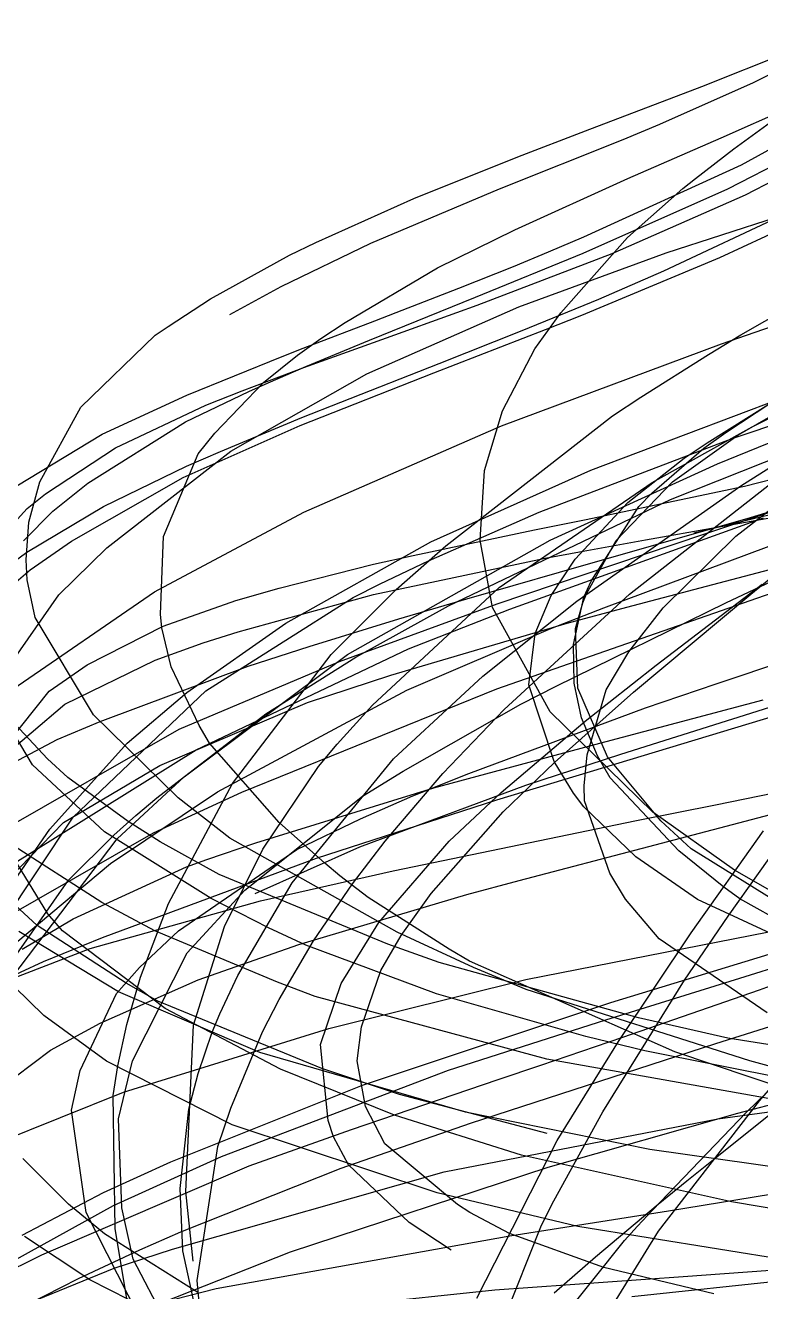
# Model space of a CAD drawing. Header units: metres. Extents: x -307 to 280, y -97 to 158.
# Drawn here: x -256.68 to -232.64, y -55.06 to -13.66 of the extents above; entities that cross this region are included whole.
import ezdxf

# ---------------------------------------------------------------- set-up
doc = ezdxf.new("R2010")
doc.units = ezdxf.units.M

msp = doc.modelspace()

# ---------------------------------------------------------------- linework, layer by layer
for p, q in [((-232.875, -15.533, -1529.239), (-229.148, -13.66, -1529.686)), ((-234.571, -15.66, -1531.815), (-231.301, -14.36, -1532.186)), ((-238.366, -17.109, -1530.987), (-234.571, -15.66, -1531.815)), ((-235.94, -16.888, -1528.446), (-232.875, -15.533, -1529.239)), ((-233.271, -18.216, -1527.815), (-228.082, -15.372, -1527.746)), ((-233.939, -17.342, -1528.415), (-230.553, -15.839, -1529.09)), ((-233.523, -17.694, -1528.556), (-231.603, -16.299, -1529.887)), ((-237.141, -17.391, -1528.054), (-235.94, -16.888, -1528.446)), ((-233.719, -19.006, -1525.847), (-229.075, -16.615, -1526.205)), ((-240.584, -17.957, -1530.326), (-238.366, -17.109, -1530.987)), ((-236.985, -18.663, -1527.408), (-233.939, -17.342, -1528.415)), ((-241.176, -19.01, -1526.212), (-237.141, -17.391, -1528.054)), ((-234.776, -18.663, -1527.52), (-233.523, -17.694, -1528.556)), ((-243.985, -19.322, -1528.944), (-240.584, -17.957, -1530.326)), ((-238.426, -20.57, -1526.96), (-233.271, -18.216, -1527.815)), ((-245.387, -20.785, -1523.523), (-241.176, -19.01, -1526.212)), ((-240.683, -20.341, -1525.562), (-236.985, -18.663, -1527.408)), ((-238.45, -21.105, -1524.716), (-233.719, -19.006, -1525.847)), ((-236.996, -20.597, -1525.175), (-235.187, -18.991, -1527.153)), ((-235.187, -18.991, -1527.153), (-234.776, -18.663, -1527.52)), ((-233.143, -19.201, -1529.513), (-232.166, -18.702, -1529.67)), ((-247.189, -20.759, -1527.175), (-243.985, -19.322, -1528.944)), ((-237.492, -21.115, -1528.24), (-233.143, -19.201, -1529.513)), ((-235.806, -21.687, -1529.669), (-230.768, -19.317, -1530.405)), ((-235.734, -21.1, -1522.169), (-232.092, -19.924, -1523.116)), ((-233.973, -21.249, -1529.344), (-231.373, -20.037, -1529.661)), ((-233.287, -23.78, -1517.619), (-226.977, -20.163, -1518.773)), ((-243.203, -21.592, -1523.885), (-240.683, -20.341, -1525.562)), ((-239.578, -21.063, -1526.685), (-238.426, -20.57, -1526.96)), ((-239.174, -23.06, -1521.725), (-236.996, -20.597, -1525.175)), ((-248.322, -22.194, -1521.102), (-245.387, -20.785, -1523.523)), ((-248.046, -21.17, -1526.634), (-247.189, -20.759, -1527.175)), ((-241.962, -22.547, -1523.402), (-238.45, -21.105, -1524.716)), ((-240.727, -21.54, -1526.366), (-239.578, -21.063, -1526.685)), ((-240.554, -22.859, -1520.732), (-235.734, -21.1, -1522.169)), ((-250.625, -22.602, -1524.584), (-248.046, -21.17, -1526.634)), ((-241.914, -22.806, -1526.226), (-237.492, -21.115, -1528.24)), ((-238.492, -23.135, -1528.203), (-233.973, -21.249, -1529.344)), ((-233.924, -24.072, -1524.272), (-225.645, -21.179, -1526.358)), ((-246.222, -23.375, -1521.132), (-243.203, -21.592, -1523.885)), ((-242.513, -22.254, -1525.77), (-240.727, -21.54, -1526.366)), ((-237.934, -22.609, -1529.164), (-235.806, -21.687, -1529.669)), ((-249.999, -23.108, -1519.454), (-248.322, -22.194, -1521.102)), ((-244.559, -23.05, -1524.942), (-242.513, -22.254, -1525.77)), ((-252.017, -23.5, -1523.228), (-250.625, -22.602, -1524.584)), ((-245.429, -23.95, -1521.621), (-241.962, -22.547, -1523.402)), ((-240.436, -23.637, -1528.377), (-237.934, -22.609, -1529.164)), ((-245.515, -25.057, -1518.999), (-240.554, -22.859, -1520.732)), ((-245.256, -23.318, -1524.634), (-244.559, -23.05, -1524.942)), ((-244.88, -23.877, -1524.517), (-242.577, -23.05, -1525.884)), ((-242.577, -23.05, -1525.884), (-241.914, -22.806, -1526.226)), ((-240.023, -24.238, -1519.957), (-239.174, -23.06, -1521.725)), ((-239.676, -23.608, -1527.826), (-238.492, -23.135, -1528.203)), ((-252.44, -23.793, -1522.778), (-252.017, -23.5, -1523.228)), ((-247.601, -24.218, -1523.416), (-245.256, -23.318, -1524.634)), ((-247.018, -23.898, -1520.283), (-246.222, -23.375, -1521.132)), ((-254.864, -26.145, -1518.943), (-252.44, -23.793, -1522.778)), ((-247.785, -24.442, -1519.377), (-247.018, -23.898, -1520.283)), ((-247.577, -24.848, -1522.59), (-244.88, -23.877, -1524.517)), ((-247.513, -24.816, -1520.31), (-245.429, -23.95, -1521.621)), ((-243.329, -25.018, -1526.286), (-239.676, -23.608, -1527.826)), ((-243.157, -24.713, -1527.28), (-240.436, -23.637, -1528.377)), ((-234.349, -24.419, -1517.402), (-233.287, -23.78, -1517.619)), ((-248.29, -24.484, -1523.026), (-247.601, -24.218, -1523.416)), ((-241.119, -26.755, -1522.184), (-233.924, -24.072, -1524.272)), ((-241.078, -26.266, -1516.692), (-240.023, -24.238, -1519.957)), ((-236.556, -25.815, -1516.909), (-234.349, -24.419, -1517.402)), ((-232.925, -26.782, -1517.014), (-227.669, -24.172, -1518.432)), ((-251.404, -25.753, -1520.866), (-248.29, -24.484, -1523.026)), ((-248.899, -25.335, -1517.842), (-247.785, -24.442, -1519.377)), ((-248.744, -25.346, -1519.435), (-247.513, -24.816, -1520.31)), ((-246.371, -25.974, -1525.625), (-243.157, -24.713, -1527.28)), ((-234.055, -27.991, -1525.304), (-226.175, -24.784, -1526.853)), ((-249.96, -27.581, -1517.146), (-245.515, -25.057, -1518.999)), ((-249.596, -25.608, -1520.896), (-247.577, -24.848, -1522.59)), ((-247.695, -26.746, -1523.722), (-243.329, -25.018, -1526.286)), ((-233.577, -27.166, -1524.916), (-227.459, -25.121, -1526.637)), ((-251.448, -26.619, -1517.106), (-249.376, -25.625, -1518.956)), ((-250.778, -26.075, -1519.791), (-249.596, -25.608, -1520.896)), ((-250.489, -26.989, -1514.882), (-248.899, -25.335, -1517.842)), ((-249.376, -25.625, -1518.956), (-248.744, -25.346, -1519.435)), ((-254.167, -27.025, -1518.411), (-251.404, -25.753, -1520.866)), ((-253.731, -27.471, -1516.249), (-250.778, -26.075, -1519.791)), ((-247.646, -26.48, -1524.879), (-246.371, -25.974, -1525.625)), ((-238.191, -28.197, -1522.668), (-231.964, -25.845, -1524.593)), ((-237.482, -26.421, -1516.689), (-236.556, -25.815, -1516.909)), ((-234.395, -27.303, -1521.286), (-232.372, -26.042, -1524.306)), ((-233.783, -26.966, -1521.115), (-231.829, -25.685, -1524.154)), ((-256.211, -28.587, -1514.729), (-254.864, -26.145, -1518.943)), ((-250.307, -27.587, -1523.032), (-247.646, -26.48, -1524.879)), ((-242.938, -30.67, -1515.045), (-237.482, -26.421, -1516.689)), ((-241.671, -28.21, -1513.343), (-241.078, -26.266, -1516.692)), ((-233.387, -27.055, -1521.906), (-232.098, -26.312, -1523.83)), ((-233.293, -28.709, -1507.96), (-229.162, -26.098, -1509.084)), ((-254.638, -28.622, -1512.994), (-251.448, -26.619, -1517.106)), ((-251.518, -28.446, -1520.659), (-247.695, -26.746, -1523.722)), ((-247.58, -29.578, -1520.06), (-241.119, -26.755, -1522.184)), ((-236.191, -28.601, -1516.013), (-232.925, -26.782, -1517.014)), ((-235.586, -29.157, -1525.374), (-229.352, -26.673, -1526.793)), ((-257.38, -28.962, -1514.302), (-254.167, -27.025, -1518.411)), ((-251.03, -27.673, -1513.632), (-250.489, -26.989, -1514.882)), ((-239.879, -29.572, -1522.832), (-233.577, -27.166, -1524.916)), ((-235.528, -28.583, -1517.782), (-233.387, -27.055, -1521.906)), ((-235.147, -27.807, -1520.033), (-234.395, -27.303, -1521.286)), ((-234.502, -27.483, -1519.852), (-233.783, -26.966, -1521.115)), ((-256.021, -28.971, -1512.315), (-253.731, -27.471, -1516.249)), ((-254.016, -30.745, -1515.009), (-249.96, -27.581, -1517.146)), ((-252.17, -30.373, -1508.498), (-251.03, -27.673, -1513.632)), ((-251.415, -28.069, -1522.172), (-250.307, -27.587, -1523.032)), ((-236.197, -28.957, -1516.1), (-234.502, -27.483, -1519.852)), ((-233.174, -28.72, -1537.25), (-227.919, -27.407, -1537.93)), ((-232.976, -29.748, -1528.737), (-225.046, -27.332, -1529.981)), ((-254.13, -29.392, -1519.613), (-251.415, -28.069, -1522.172)), ((-239.527, -30.49, -1523.964), (-234.055, -27.991, -1525.304)), ((-236.987, -29.254, -1516.259), (-235.147, -27.807, -1520.033)), ((-255.179, -30.526, -1516.44), (-251.518, -28.446, -1520.659)), ((-243.431, -30.549, -1520.782), (-238.191, -28.197, -1522.668)), ((-241.817, -30.492, -1509.121), (-241.671, -28.21, -1513.343)), ((-236.931, -32.256, -1507.662), (-232.001, -28.393, -1509.371)), ((-256.624, -29.456, -1511.033), (-256.021, -28.971, -1512.315)), ((-256.57, -29.902, -1512.382), (-256.211, -28.587, -1514.729)), ((-255.789, -29.544, -1511.021), (-254.638, -28.622, -1512.994)), ((-241.19, -32.04, -1514.17), (-236.191, -28.601, -1516.013)), ((-238.649, -32.482, -1506.246), (-233.293, -28.709, -1507.96)), ((-238.405, -29.826, -1535.882), (-233.174, -28.72, -1537.25)), ((-237.362, -30.503, -1512.452), (-235.528, -28.583, -1517.782)), ((-236.629, -29.384, -1514.997), (-236.197, -28.957, -1516.1)), ((-233.454, -30.354, -1519.761), (-231.207, -28.62, -1523.852)), ((-242.852, -32.634, -1523.309), (-235.586, -29.157, -1525.374)), ((-238.708, -31.114, -1511.17), (-236.987, -29.254, -1516.259)), ((-238.184, -31.83, -1508.441), (-236.629, -29.384, -1514.997)), ((-234.505, -30.299, -1527.197), (-230.729, -29.036, -1527.904)), ((-257.59, -30.512, -1508.242), (-256.624, -29.456, -1511.033)), ((-256.741, -30.512, -1508.903), (-255.789, -29.544, -1511.021)), ((-256.63, -30.879, -1516.537), (-254.13, -29.392, -1519.613)), ((-252.464, -32.184, -1518.259), (-247.58, -29.578, -1520.06)), ((-243.499, -31.162, -1521.486), (-239.879, -29.572, -1522.832)), ((-240.845, -32.741, -1526.766), (-232.553, -29.758, -1528.914)), ((-239.224, -31.539, -1527.455), (-232.976, -29.748, -1528.737)), ((-236.404, -30.484, -1534.704), (-231.098, -29.54, -1536.398)), ((-234.822, -30.25, -1534.179), (-232.378, -29.658, -1534.921)), ((-232.969, -32.255, -1538.772), (-229.691, -29.571, -1541.809)), ((-256.659, -31.134, -1510.127), (-256.57, -29.902, -1512.382)), ((-244.001, -30.988, -1533.578), (-240.034, -30.157, -1535.342)), ((-240.034, -30.157, -1535.342), (-238.405, -29.826, -1535.882)), ((-237.768, -32.697, -1529.451), (-230.048, -29.827, -1530.855)), ((-234.415, -31.997, -1534.353), (-227.542, -30.177, -1536.378)), ((-256.524, -31.461, -1514.459), (-255.179, -30.526, -1516.44)), ((-252.265, -32.91, -1503.452), (-252.17, -30.373, -1508.498)), ((-248.166, -33.202, -1518.759), (-243.431, -30.549, -1520.782)), ((-246.153, -34.223, -1521.878), (-239.527, -30.49, -1523.964)), ((-241.415, -32.693, -1504.744), (-241.817, -30.492, -1509.121)), ((-241.256, -32.575, -1525.64), (-234.505, -30.299, -1527.197)), ((-238.441, -30.851, -1533.934), (-236.404, -30.484, -1534.704)), ((-238.334, -32.246, -1507.532), (-237.362, -30.503, -1512.452)), ((-235.834, -32.7, -1513.739), (-233.454, -30.354, -1519.761)), ((-258.183, -32.024, -1514.083), (-256.63, -30.879, -1516.537)), ((-255.593, -32.272, -1514.022), (-254.016, -30.745, -1515.009)), ((-245.305, -31.276, -1532.898), (-244.001, -30.988, -1533.578)), ((-244.559, -32.101, -1514.471), (-242.938, -30.67, -1515.045)), ((-239.692, -31.08, -1533.421), (-238.441, -30.851, -1533.934)), ((-233.781, -32.535, -1508.588), (-230.174, -30.847, -1509.459)), ((-256.625, -31.785, -1508.915), (-256.659, -31.134, -1510.127)), ((-248.386, -32.055, -1530.879), (-245.305, -31.276, -1532.898)), ((-245.296, -32.27, -1530.434), (-239.692, -31.08, -1533.421)), ((-245.078, -31.917, -1520.86), (-243.499, -31.162, -1521.486)), ((-239.491, -32.3, -1507.833), (-238.708, -31.114, -1511.17)), ((-257.79, -32.542, -1512.108), (-256.524, -31.461, -1514.459)), ((-256.364, -33.018, -1506.566), (-256.625, -31.785, -1508.915)), ((-242.253, -32.411, -1526.74), (-239.224, -31.539, -1527.455)), ((-238.421, -32.358, -1507.002), (-238.184, -31.83, -1508.441)), ((-258.351, -36.236, -1511.571), (-255.593, -32.272, -1514.022)), ((-257.093, -35.364, -1516.297), (-252.464, -32.184, -1518.259)), ((-249.803, -32.462, -1529.783), (-248.386, -32.055, -1530.879)), ((-249.73, -33.49, -1527.243), (-245.296, -32.27, -1530.434)), ((-246.686, -34.228, -1513.59), (-244.559, -32.101, -1514.471)), ((-245.963, -32.36, -1520.497), (-245.078, -31.917, -1520.86)), ((-245.338, -35.888, -1512.194), (-241.19, -32.04, -1514.17)), ((-241.271, -35.348, -1526.702), (-231.799, -32.053, -1528.329)), ((-241.032, -36.027, -1505.93), (-236.931, -32.256, -1507.662)), ((-238.458, -32.541, -1506.695), (-238.334, -32.246, -1507.532)), ((-237.018, -32.682, -1533.44), (-234.415, -31.997, -1534.353)), ((-236.795, -35.459, -1534.223), (-232.969, -32.255, -1538.772)), ((-236.06, -34.578, -1534.504), (-232.596, -31.932, -1538.151)), ((-252.181, -33.305, -1527.466), (-249.803, -32.462, -1529.783)), ((-250.787, -35.411, -1518.161), (-245.963, -32.36, -1520.497)), ((-246.414, -34.454, -1524.203), (-241.256, -32.575, -1525.64)), ((-245.88, -34.309, -1522.316), (-242.852, -32.634, -1523.309)), ((-244.468, -33.061, -1526.17), (-242.253, -32.411, -1526.74)), ((-241.729, -34.938, -1505.093), (-238.649, -32.482, -1506.246)), ((-239.523, -36.099, -1497.169), (-241.415, -32.693, -1504.744)), ((-240.014, -33.538, -1504.268), (-239.491, -32.3, -1507.833)), ((-239.502, -33.373, -1529.097), (-237.768, -32.697, -1529.451)), ((-239.328, -35.261, -1506.894), (-233.781, -32.535, -1508.588)), ((-238.967, -33.202, -1532.687), (-237.018, -32.682, -1533.44)), ((-238.757, -33.897, -1502.728), (-238.421, -32.358, -1507.002)), ((-238.694, -33.377, -1504.306), (-238.458, -32.541, -1506.695)), ((-236.956, -34.139, -1509.854), (-235.834, -32.7, -1513.739)), ((-254.454, -36.196, -1500.059), (-256.364, -33.018, -1506.566)), ((-252.222, -33.353, -1502.556), (-252.265, -32.91, -1503.452)), ((-247.399, -33.962, -1525.34), (-244.468, -33.061, -1526.17)), ((-244.155, -34.043, -1525.8), (-240.845, -32.741, -1526.766)), ((-234.096, -35.19, -1512.148), (-226.69, -32.703, -1513.08)), ((-254.661, -34.56, -1524.02), (-252.181, -33.305, -1527.466)), ((-251.915, -34.627, -1499.924), (-252.222, -33.353, -1502.556)), ((-251.399, -35.471, -1517.109), (-248.166, -33.202, -1518.759)), ((-250.865, -33.849, -1526.305), (-249.73, -33.49, -1527.243)), ((-244.733, -34.899, -1529.881), (-238.967, -33.202, -1532.687)), ((-244.205, -35.393, -1527.971), (-239.502, -33.373, -1529.097)), ((-238.624, -35.326, -1498.63), (-238.694, -33.377, -1504.306)), ((-252.433, -34.41, -1524.844), (-250.865, -33.849, -1526.305)), ((-240.219, -35.217, -1499.284), (-240.014, -33.538, -1504.268)), ((-238.741, -35.161, -1499.143), (-238.757, -33.897, -1502.728)), ((-251.487, -38.229, -1519.623), (-246.153, -34.223, -1521.878)), ((-251.099, -37.344, -1523.368), (-244.155, -34.043, -1525.8)), ((-249.91, -38.439, -1511.715), (-246.686, -34.228, -1513.59)), ((-249.401, -34.61, -1524.727), (-247.399, -33.962, -1525.34)), ((-248.822, -36.168, -1521.228), (-245.88, -34.309, -1522.316)), ((-237.69, -35.381, -1506.384), (-236.956, -34.139, -1509.854)), ((-255.904, -35.431, -1521.646), (-254.661, -34.56, -1524.02)), ((-255.389, -35.849, -1521.168), (-252.433, -34.41, -1524.844)), ((-254.232, -36.421, -1523.005), (-249.401, -34.61, -1524.727)), ((-251.005, -36.547, -1495.807), (-251.915, -34.627, -1499.924)), ((-251.656, -36.668, -1522.441), (-246.414, -34.454, -1524.203)), ((-238.38, -36.406, -1531.618), (-236.06, -34.578, -1534.504)), ((-247.453, -35.798, -1528.297), (-244.733, -34.899, -1529.881)), ((-244.642, -37.639, -1503.787), (-241.729, -34.938, -1505.093)), ((-238.498, -36.302, -1495.835), (-238.741, -35.161, -1499.143)), ((-256.447, -37.839, -1491.42), (-257.97, -35.28, -1497.891)), ((-257.264, -37.135, -1517.028), (-255.904, -35.431, -1521.646)), ((-255.12, -39.541, -1515.246), (-250.787, -35.411, -1518.161)), ((-253.357, -37.122, -1515.943), (-251.399, -35.471, -1517.109)), ((-250.398, -38.715, -1526.03), (-244.205, -35.393, -1527.971)), ((-249.606, -38.726, -1524.567), (-241.271, -35.348, -1526.702)), ((-240.48, -35.851, -1506.501), (-239.328, -35.261, -1506.894)), ((-239.39, -37.73, -1491.401), (-240.219, -35.217, -1499.284)), ((-239.381, -37.756, -1530.359), (-236.795, -35.459, -1534.223)), ((-237.651, -37.568, -1491.865), (-238.624, -35.326, -1498.63)), ((-238.32, -37.512, -1500.127), (-237.69, -35.381, -1506.384)), ((-237.214, -37.49, -1515.775), (-231.153, -35.574, -1516.481)), ((-236.408, -35.975, -1511.794), (-234.096, -35.19, -1512.148)), ((-257.911, -37.987, -1515.837), (-255.389, -35.849, -1521.168)), ((-252.291, -37.854, -1524.519), (-247.453, -35.798, -1528.297)), ((-246.493, -37.16, -1511.552), (-245.338, -35.888, -1512.194)), ((-244.33, -38.037, -1504.903), (-240.48, -35.851, -1506.501)), ((-242.183, -38.114, -1510.574), (-236.408, -35.975, -1511.794)), ((-241.267, -38.983, -1525.624), (-230.871, -35.832, -1525.514)), ((-238.228, -37.212, -1517.411), (-232.562, -35.713, -1518.729)), ((-255.646, -37.004, -1522.456), (-254.232, -36.421, -1523.005)), ((-251.689, -38.912, -1493.974), (-254.454, -36.196, -1500.059)), ((-252.383, -38.91, -1519.656), (-248.822, -36.168, -1521.228)), ((-243.035, -38.112, -1504.948), (-241.032, -36.027, -1505.93)), ((-241.122, -38.735, -1527.415), (-238.38, -36.406, -1531.618)), ((-236.163, -39.384, -1488.76), (-239.523, -36.099, -1497.169)), ((-237.977, -37.539, -1492.159), (-238.498, -36.302, -1495.835)), ((-258.355, -40.495, -1519.476), (-251.656, -36.668, -1522.441)), ((-255.96, -37.634, -1489.096), (-257.024, -36.494, -1492.275)), ((-250.66, -37.128, -1494.536), (-251.005, -36.547, -1495.807)), ((-260.851, -39.76, -1520.012), (-255.646, -37.004, -1522.456)), ((-255.879, -39.934, -1514.008), (-253.357, -37.122, -1515.943)), ((-248.386, -39.715, -1488.537), (-250.66, -37.128, -1494.536)), ((-247.1, -37.885, -1511.188), (-246.493, -37.16, -1511.552)), ((-243.327, -38.585, -1515.922), (-238.228, -37.212, -1517.411)), ((-257.11, -41.087, -1520.72), (-251.099, -37.344, -1523.368)), ((-255.291, -38.246, -1487.361), (-255.96, -37.634, -1489.096)), ((-247.956, -41.693, -1501.705), (-244.642, -37.639, -1503.787)), ((-240.315, -38.501, -1515.332), (-237.214, -37.49, -1515.775)), ((-238.411, -38.525, -1497.05), (-238.32, -37.512, -1500.127)), ((-237.565, -38.262, -1489.97), (-237.977, -37.539, -1492.159)), ((-235.906, -39.661, -1485.227), (-237.651, -37.568, -1491.865)), ((-234.118, -39.141, -1531.088), (-225.345, -37.332, -1533.091)), ((-254.09, -40.026, -1485.429), (-256.447, -37.839, -1491.42)), ((-255.432, -39.721, -1521.033), (-252.291, -37.854, -1524.519)), ((-248.915, -40.588, -1509.835), (-247.1, -37.885, -1511.188)), ((-245.664, -38.863, -1504.269), (-244.33, -38.037, -1504.903)), ((-241.064, -39.365, -1527.328), (-239.381, -37.756, -1530.359)), ((-238.757, -38.761, -1488.036), (-239.39, -37.73, -1491.401)), ((-253.32, -39.683, -1483.132), (-255.291, -38.246, -1487.361)), ((-253.683, -40.257, -1518.479), (-251.487, -38.229, -1519.623)), ((-252.002, -42.367, -1509.792), (-249.91, -38.439, -1511.715)), ((-244.919, -40.33, -1503.876), (-243.035, -38.112, -1504.948)), ((-244.012, -38.851, -1510.103), (-242.183, -38.114, -1510.574)), ((-235.323, -40.648, -1482.308), (-237.565, -38.262, -1489.97)), ((-253.899, -41.055, -1524.642), (-250.398, -38.715, -1526.03)), ((-253.068, -39.49, -1519.326), (-252.383, -38.91, -1519.656)), ((-252.496, -40.06, -1523.671), (-249.606, -38.726, -1524.567)), ((-249.51, -41.934, -1501.72), (-245.664, -38.863, -1504.269)), ((-249.142, -40.379, -1513.621), (-243.327, -38.585, -1515.922)), ((-245.752, -40.51, -1514.234), (-240.315, -38.501, -1515.332)), ((-245.725, -39.595, -1509.596), (-244.012, -38.851, -1510.103)), ((-242.828, -40.328, -1524.237), (-241.122, -38.735, -1527.415)), ((-238.427, -39.206, -1486.554), (-238.757, -38.761, -1488.036)), ((-238.405, -39.015, -1495.532), (-238.411, -38.525, -1497.05)), ((-250.002, -40.229, -1490.835), (-251.689, -38.912, -1493.974)), ((-247.163, -40.886, -1525.558), (-241.267, -38.983, -1525.624)), ((-236.719, -40.836, -1480.85), (-238.427, -39.206, -1486.554)), ((-237.57, -41.377, -1487.753), (-238.405, -39.015, -1495.532)), ((-236.7, -39.656, -1530.384), (-234.118, -39.141, -1531.088)), ((-258.04, -42.389, -1515.982), (-255.432, -39.721, -1521.033)), ((-257.426, -43.015, -1512.877), (-255.12, -39.541, -1515.246)), ((-253.791, -40.134, -1518.962), (-253.068, -39.49, -1519.326)), ((-252.273, -40.349, -1481.111), (-253.32, -39.683, -1483.132)), ((-246.892, -41.053, -1485.272), (-248.386, -39.715, -1488.537)), ((-247.806, -40.606, -1508.856), (-245.725, -39.595, -1509.596)), ((-244.654, -41.295, -1527.529), (-236.7, -39.656, -1530.384)), ((-243.412, -42.043, -1521.478), (-241.064, -39.365, -1527.328)), ((-236.303, -40.506, -1517.078), (-232.115, -39.408, -1517.934)), ((-233.499, -41.273, -1483.348), (-236.163, -39.384, -1488.76)), ((-234.919, -40.58, -1482.205), (-235.906, -39.661, -1485.227)), ((-233.706, -42.779, -1533.502), (-231.409, -39.547, -1536.463)), ((-257.665, -43.012, -1521.648), (-252.496, -40.06, -1523.671)), ((-255.944, -42.703, -1501.297), (-257.549, -40.105, -1508.87)), ((-257.152, -41.786, -1512.745), (-255.879, -39.934, -1514.008)), ((-255.274, -41.609, -1518.132), (-253.791, -40.134, -1518.962)), ((-250.612, -42.201, -1478.823), (-254.09, -40.026, -1485.429)), ((-234.918, -43.322, -1534.029), (-232.55, -39.989, -1536.961)), ((-254.184, -42.332, -1480.4), (-257.203, -40.393, -1486.242)), ((-257.121, -44.792, -1515.873), (-253.683, -40.257, -1518.479)), ((-250.342, -41.414, -1477.747), (-252.273, -40.349, -1481.111)), ((-250.752, -40.933, -1512.866), (-249.142, -40.379, -1513.621)), ((-244.527, -43.303, -1482.513), (-250.002, -40.229, -1490.835)), ((-249.173, -42.037, -1513.245), (-245.752, -40.51, -1514.234)), ((-245.991, -41.725, -1503.187), (-244.919, -40.33, -1503.876)), ((-245.123, -42.986, -1518.221), (-242.828, -40.328, -1524.237)), ((-240.543, -41.618, -1516.032), (-236.303, -40.506, -1517.078)), ((-254.156, -43.481, -1525.247), (-247.163, -40.886, -1525.558)), ((-251.674, -43.263, -1506.668), (-247.806, -40.606, -1508.856)), ((-251.409, -41.17, -1512.538), (-250.752, -40.933, -1512.866)), ((-250.172, -43.117, -1508.554), (-248.915, -40.588, -1509.835)), ((-234.707, -42.241, -1475.592), (-236.719, -40.836, -1480.85)), ((-233.847, -41.833, -1478.296), (-235.323, -40.648, -1482.308)), ((-230.554, -43.292, -1472.416), (-234.919, -40.58, -1482.205)), ((-256.99, -43.653, -1523.089), (-253.899, -41.055, -1524.642)), ((-255.118, -42.869, -1510.038), (-251.409, -41.17, -1512.538)), ((-248.991, -42.28, -1525.583), (-244.654, -41.295, -1527.529)), ((-246.401, -41.458, -1484.262), (-246.892, -41.053, -1485.272)), ((-237.065, -42.229, -1484.819), (-237.57, -41.377, -1487.753)), ((-230.998, -42.708, -1478.837), (-233.499, -41.273, -1483.348)), ((-258.523, -46.252, -1515.51), (-255.274, -41.609, -1518.132)), ((-256.296, -43.084, -1486.134), (-257.96, -41.566, -1490.367)), ((-244.836, -43.692, -1469.671), (-250.342, -41.414, -1477.747)), ((-249.736, -44.723, -1500.032), (-247.956, -41.693, -1501.705)), ((-247.259, -43.588, -1502.242), (-245.991, -41.725, -1503.187)), ((-245.471, -42.167, -1482.452), (-246.401, -41.458, -1484.262)), ((-242.251, -42.075, -1515.562), (-240.543, -41.618, -1516.032)), ((-251.388, -43.975, -1499.929), (-249.51, -41.934, -1501.72)), ((-248.734, -43.162, -1475.679), (-250.612, -42.201, -1478.823)), ((-247.74, -43.709, -1513.619), (-242.251, -42.075, -1515.562)), ((-242.831, -43.857, -1477.875), (-245.471, -42.167, -1482.452)), ((-244.398, -43.413, -1518.168), (-243.412, -42.043, -1521.478)), ((-233.32, -42.216, -1476.969), (-233.847, -41.833, -1478.296)), ((-233.32, -44.809, -1533.492), (-224.165, -41.942, -1534.218)), ((-229.73, -44.213, -1469.467), (-233.32, -42.216, -1476.969)), ((-254.567, -43.839, -1522.299), (-248.991, -42.28, -1525.583)), ((-252.45, -43.256, -1477.434), (-254.184, -42.332, -1480.4)), ((-252.921, -44.779, -1508.519), (-252.002, -42.367, -1509.792)), ((-235.963, -43.521, -1480.132), (-237.065, -42.229, -1484.819)), ((-229.847, -44.491, -1465.932), (-234.707, -42.241, -1475.592)), ((-256.79, -43.862, -1508.517), (-255.118, -42.869, -1510.038)), ((-255.467, -43.264, -1499.61), (-255.944, -42.703, -1501.297)), ((-246.359, -44.981, -1513.19), (-245.123, -42.986, -1518.221)), ((-235.134, -44.874, -1531.423), (-233.706, -42.779, -1533.502)), ((-253.642, -45.256, -1479.833), (-256.891, -43.282, -1486.092)), ((-253.388, -44.975, -1480.383), (-256.296, -43.084, -1486.134)), ((-252.109, -45.802, -1491.322), (-255.467, -43.264, -1499.61)), ((-252.955, -44.454, -1505.627), (-251.674, -43.263, -1506.668)), ((-248.444, -44.941, -1471.44), (-252.45, -43.256, -1477.434)), ((-251.18, -46.346, -1506.854), (-250.172, -43.117, -1508.554)), ((-247.517, -43.726, -1473.755), (-248.734, -43.162, -1475.679)), ((-245.062, -44.554, -1515.21), (-244.398, -43.413, -1518.168)), ((-242.026, -44.462, -1479.066), (-244.527, -43.303, -1482.513)), ((-240.315, -44.85, -1544.335), (-232.378, -43.297, -1544.391)), ((-237.537, -45.605, -1532.472), (-230.44, -43.428, -1533.212)), ((-237.295, -46.874, -1530.517), (-234.918, -43.322, -1534.029)), ((-258.909, -45.51, -1518.733), (-254.567, -43.839, -1522.299)), ((-256.091, -44.268, -1525.12), (-254.156, -43.481, -1525.247)), ((-251.029, -44.862, -1512.117), (-247.74, -43.709, -1513.619)), ((-248.38, -45.502, -1501.238), (-247.259, -43.588, -1502.242)), ((-243.236, -45.318, -1467.671), (-247.517, -43.726, -1473.755)), ((-243.155, -44.293, -1467.379), (-244.836, -43.692, -1469.671)), ((-242.163, -44.251, -1476.773), (-242.831, -43.857, -1477.875)), ((-232.427, -45.941, -1470.171), (-235.963, -43.521, -1480.132)), ((-232.676, -45.185, -1530.221), (-229.087, -43.87, -1530.565)), ((-259.68, -45.91, -1524.781), (-256.091, -44.268, -1525.12)), ((-253.18, -47.509, -1496.602), (-251.388, -43.975, -1499.929)), ((-235.453, -47.214, -1467.247), (-242.163, -44.251, -1476.773)), ((-253.699, -45.31, -1504.854), (-252.955, -44.454, -1505.627)), ((-245.697, -46.395, -1509.927), (-245.062, -44.554, -1515.21)), ((-236.634, -46.101, -1459.337), (-243.155, -44.293, -1467.379)), ((-240.304, -45.183, -1476.799), (-242.026, -44.462, -1479.066)), ((-256.079, -46.027, -1494.842), (-257.037, -45.092, -1497.493)), ((-254.24, -46.28, -1510.145), (-251.029, -44.862, -1512.117)), ((-252.354, -45.554, -1478.533), (-253.388, -44.975, -1480.383)), ((-253.366, -46.321, -1507.661), (-252.921, -44.779, -1508.519)), ((-250.326, -45.976, -1499.311), (-249.736, -44.723, -1500.032)), ((-247.206, -45.402, -1469.695), (-248.444, -44.941, -1471.44)), ((-247.028, -46.976, -1507.626), (-246.359, -44.981, -1513.19)), ((-246.761, -46.452, -1543.624), (-240.315, -44.85, -1544.335)), ((-237.802, -49.179, -1526.591), (-235.134, -44.874, -1531.423)), ((-237.707, -46.165, -1532.963), (-233.32, -44.809, -1533.492)), ((-232.68, -48.815, -1534.091), (-229.153, -44.769, -1539.122)), ((-254.895, -47.83, -1502.441), (-253.699, -45.31, -1504.854)), ((-249.021, -47.234, -1472.58), (-253.642, -45.256, -1479.833)), ((-248.932, -46.561, -1500.668), (-248.38, -45.502, -1501.238)), ((-239.629, -47.458, -1460.24), (-247.206, -45.402, -1469.695)), ((-238.356, -46.712, -1461.41), (-243.236, -45.318, -1467.671)), ((-233, -47.511, -1468.087), (-240.304, -45.183, -1476.799)), ((-237.145, -46.74, -1529.692), (-232.676, -45.185, -1530.221)), ((-246.987, -47.76, -1470.449), (-252.354, -45.554, -1478.533)), ((-248.345, -47.782, -1484.05), (-252.109, -45.802, -1491.322)), ((-245.659, -48.304, -1531.058), (-237.537, -45.605, -1532.472)), ((-234.113, -46.947, -1534.222), (-230.509, -45.811, -1534.496)), ((-254.032, -47.521, -1490.343), (-256.079, -46.027, -1494.842)), ((-255.857, -47.162, -1508.874), (-254.24, -46.28, -1510.145)), ((-253.658, -47.669, -1506.879), (-253.366, -46.321, -1507.661)), ((-251.441, -51.782, -1503.633), (-251.18, -46.346, -1506.854)), ((-250.574, -46.568, -1498.962), (-250.326, -45.976, -1499.311)), ((-242.85, -47.819, -1532.1), (-237.707, -46.165, -1532.963)), ((-233.715, -46.774, -1455.939), (-236.634, -46.101, -1459.337)), ((-233.109, -49.192, -1534.119), (-229.999, -46.162, -1537.82)), ((-253.469, -48.533, -1542.204), (-246.761, -46.452, -1543.624)), ((-251.035, -47.926, -1498.136), (-250.574, -46.568, -1498.962)), ((-249.967, -49.053, -1499.263), (-248.932, -46.561, -1500.668)), ((-245.833, -47.506, -1506.468), (-245.697, -46.395, -1509.927)), ((-239.832, -47.652, -1529.322), (-237.145, -46.74, -1529.692)), ((-236.433, -47.187, -1459.054), (-238.356, -46.712, -1461.41)), ((-224.447, -48.243, -1446.014), (-233.715, -46.774, -1455.939)), ((-257.787, -48.61, -1506.707), (-255.857, -47.162, -1508.874)), ((-246.777, -49.461, -1499.743), (-247.028, -46.976, -1507.626)), ((-242.13, -49.543, -1533.189), (-234.113, -46.947, -1534.222)), ((-239.296, -50.119, -1526.938), (-237.295, -46.874, -1530.517)), ((-231.63, -48.141, -1453.489), (-236.433, -47.187, -1459.054)), ((-233.386, -49.221, -1544.202), (-225.419, -47.15, -1545.242)), ((-249.919, -49.605, -1483.258), (-254.032, -47.521, -1490.343)), ((-253.633, -49.406, -1494.722), (-253.18, -47.509, -1496.602)), ((-242.29, -49.19, -1463.644), (-249.021, -47.234, -1472.58)), ((-245.567, -49.001, -1501.351), (-245.833, -47.506, -1506.468)), ((-231.462, -48.909, -1451.118), (-239.629, -47.458, -1460.24)), ((-230.479, -48.895, -1460.923), (-235.453, -47.214, -1467.247)), ((-231.125, -48.025, -1465.947), (-233, -47.511, -1468.087)), ((-255.178, -49.123, -1501.15), (-254.895, -47.83, -1502.441)), ((-253.816, -48.641, -1506.295), (-253.658, -47.669, -1506.879)), ((-251.336, -49.092, -1497.399), (-251.035, -47.926, -1498.136)), ((-250.268, -50.637, -1530.146), (-242.85, -47.819, -1532.1)), ((-244.611, -49.286, -1477.806), (-248.345, -47.782, -1484.05)), ((-244.45, -48.608, -1466.971), (-246.987, -47.76, -1470.449)), ((-241.229, -48.122, -1529.114), (-239.832, -47.652, -1529.322)), ((-251.924, -50.81, -1529.372), (-245.659, -48.304, -1531.058)), ((-246.021, -49.755, -1528.24), (-241.229, -48.122, -1529.114)), ((-261.348, -51.704, -1539.463), (-253.469, -48.533, -1542.204)), ((-253.744, -52.999, -1503.316), (-253.816, -48.641, -1506.295)), ((-239.617, -49.88, -1460.905), (-244.45, -48.608, -1466.971)), ((-235.981, -53.082, -1527.655), (-232.68, -48.815, -1534.091)), ((-234.133, -50.687, -1538.287), (-231.34, -48.449, -1541.355)), ((-234.045, -49.409, -1548.916), (-229.489, -48.774, -1548.391)), ((-254.689, -52.463, -1497.547), (-255.178, -49.123, -1501.15)), ((-251.617, -51.682, -1495.629), (-251.336, -49.092, -1497.399)), ((-250.392, -50.314, -1498.523), (-249.967, -49.053, -1499.263)), ((-244.929, -50.226, -1496.73), (-245.567, -49.001, -1501.351)), ((-236.27, -50.412, -1456.474), (-242.29, -49.19, -1463.644)), ((-239.59, -50.985, -1542.863), (-233.386, -49.221, -1544.202)), ((-239.402, -52.084, -1522.962), (-237.802, -49.179, -1526.591)), ((-236.182, -52.392, -1529.383), (-233.109, -49.192, -1534.119)), ((-253.531, -52.311, -1491.647), (-253.633, -49.406, -1494.722)), ((-243.223, -51.821, -1473.912), (-249.919, -49.605, -1483.258)), ((-246.605, -49.992, -1497.957), (-246.777, -49.461, -1499.743)), ((-246.354, -51.015, -1532.424), (-242.13, -49.543, -1533.189)), ((-240.466, -50.593, -1471.571), (-244.611, -49.286, -1477.806)), ((-242.986, -51.143, -1548.518), (-234.045, -49.409, -1548.916)), ((-249.361, -50.942, -1527.501), (-246.021, -49.755, -1528.24)), ((-246.117, -50.914, -1494.689), (-246.605, -49.992, -1497.957)), ((-251.064, -54.687, -1495.664), (-250.392, -50.314, -1498.523)), ((-242.55, -52.203, -1487.901), (-244.929, -50.226, -1496.73)), ((-241.921, -55.266, -1520.279), (-239.296, -50.119, -1526.938)), ((-230.27, -51.254, -1449.85), (-236.27, -50.412, -1456.474)), ((-255.275, -52.191, -1495.253), (-256.764, -50.703, -1498.783)), ((-254.129, -51.815, -1528.633), (-251.924, -50.81, -1529.372)), ((-253.805, -52.242, -1528.882), (-250.268, -50.637, -1530.146)), ((-244.137, -52.795, -1487.155), (-246.117, -50.914, -1494.689)), ((-233.598, -52.119, -1462.331), (-240.466, -50.593, -1471.571)), ((-235.056, -51.434, -1537.18), (-234.133, -50.687, -1538.287)), ((-256.142, -53.854, -1525.297), (-249.361, -50.942, -1527.501)), ((-251.874, -53.664, -1546.557), (-242.986, -51.143, -1548.518)), ((-251.594, -53.103, -1531.097), (-246.354, -51.015, -1532.424)), ((-248.009, -53.749, -1540.243), (-239.59, -50.985, -1542.863)), ((-251.539, -53.72, -1494.116), (-251.617, -51.682, -1495.629)), ((-235.995, -52.199, -1535.985), (-235.056, -51.434, -1537.18)), ((-235.651, -52.416, -1550.181), (-230.404, -51.545, -1550.211)), ((-256.786, -53.209, -1527.547), (-254.129, -51.815, -1528.633)), ((-251.192, -54.057, -1502.153), (-251.441, -51.782, -1503.633)), ((-238.618, -52.928, -1468.167), (-243.223, -51.821, -1473.912)), ((-239.813, -52.878, -1521.927), (-239.402, -52.084, -1522.962)), ((-229.467, -52.806, -1457.136), (-233.598, -52.119, -1462.331)), ((-257.096, -54.057, -1527.346), (-253.805, -52.242, -1528.882)), ((-254.094, -53.162, -1492.833), (-255.275, -52.191, -1495.253)), ((-252.987, -55.839, -1493.518), (-254.689, -52.463, -1497.547)), ((-253.154, -53.991, -1489.769), (-253.531, -52.311, -1491.647)), ((-242.146, -52.466, -1486.64), (-242.55, -52.203, -1487.901)), ((-240.849, -53.151, -1483.096), (-242.146, -52.466, -1486.64)), ((-240.839, -53.226, -1549.617), (-235.651, -52.416, -1550.181)), ((-238.042, -53.917, -1533.016), (-235.995, -52.199, -1535.985)), ((-236.665, -52.913, -1528.555), (-236.182, -52.392, -1529.383)), ((-242.762, -53.698, -1483.151), (-244.137, -52.795, -1487.155)), ((-241.693, -57.627, -1514.85), (-239.813, -52.878, -1521.927)), ((-231.508, -54.074, -1460.102), (-238.618, -52.928, -1468.167)), ((-237.092, -53.383, -1527.787), (-236.665, -52.913, -1528.555)), ((-254.579, -54.672, -1487.457), (-256.709, -53.252, -1491.01)), ((-251.041, -55.079, -1487.584), (-254.094, -53.162, -1492.833)), ((-253.34, -55.414, -1501.466), (-253.744, -52.999, -1503.316)), ((-252.944, -53.687, -1530.698), (-251.594, -53.103, -1531.097)), ((-250.442, -54.955, -1546.941), (-240.839, -53.226, -1549.617)), ((-237.771, -54.261, -1476.323), (-240.849, -53.151, -1483.096)), ((-239.47, -56.347, -1522.191), (-237.092, -53.383, -1527.787)), ((-238.326, -56.862, -1520.803), (-235.981, -53.082, -1527.655)), ((-256.225, -56.991, -1536.726), (-248.009, -53.749, -1540.243)), ((-254.941, -54.623, -1530.023), (-252.944, -53.687, -1530.698)), ((-253.775, -54.289, -1545.99), (-251.874, -53.664, -1546.557)), ((-250.902, -56.6, -1491.718), (-251.539, -53.72, -1494.116)), ((-257.74, -54.643, -1524.656), (-256.142, -53.854, -1525.297)), ((-251.178, -57.784, -1485.052), (-253.154, -53.991, -1489.769)), ((-239.389, -55.089, -1530.799), (-238.042, -53.917, -1533.016)), ((-235.176, -54.56, -1547.882), (-227.654, -54.02, -1547.541)), ((-259.44, -56.59, -1543.626), (-253.775, -54.289, -1545.99)), ((-256.613, -55.48, -1529.375), (-254.941, -54.623, -1530.023)), ((-241.328, -54.996, -1547.495), (-235.176, -54.56, -1547.882)), ((-234.178, -55.124, -1469.76), (-237.771, -54.261, -1476.323)), ((-236.855, -55.216, -1540.705), (-230.844, -54.578, -1541.499)), ((-259.203, -57.18, -1542.587), (-250.442, -54.955, -1546.941)), ((-251.777, -56.082, -1483.434), (-254.579, -54.672, -1487.457)), ((-250.622, -59.373, -1492.042), (-251.064, -54.687, -1495.664)), ((-250.425, -55.949, -1545.532), (-241.328, -54.996, -1547.495))]:
    msp.add_line(p, q)

doc.saveas('drawing.dxf')
